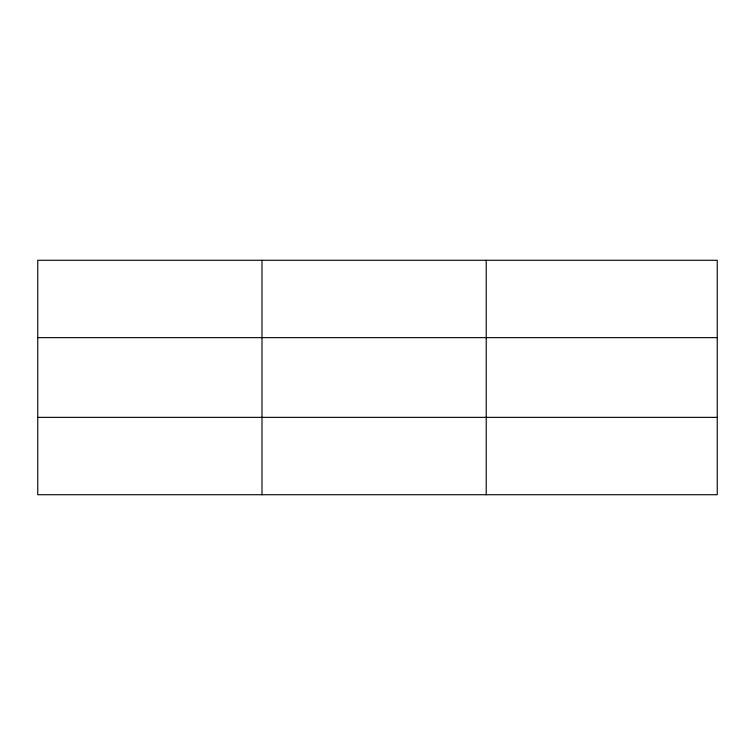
<?xml version="1.0" encoding="UTF-8"?>
<svg xmlns="http://www.w3.org/2000/svg" width="755" height="755" viewBox="0 0 755 755"><rect width="100%" height="100%" fill="white"/><g stroke="black" fill="none" stroke-linecap="round" stroke-linejoin="round"><path stroke-width="1.13" d="M261.985 260.277L261.985 494.723M486.22 260.277L486.22 494.723M717.25 417.355L717.25 494.723L37.75 494.723L37.75 260.277L717.25 260.277L717.25 417.355L37.75 417.355M37.75 337.645L717.25 337.645"/></g></svg>
